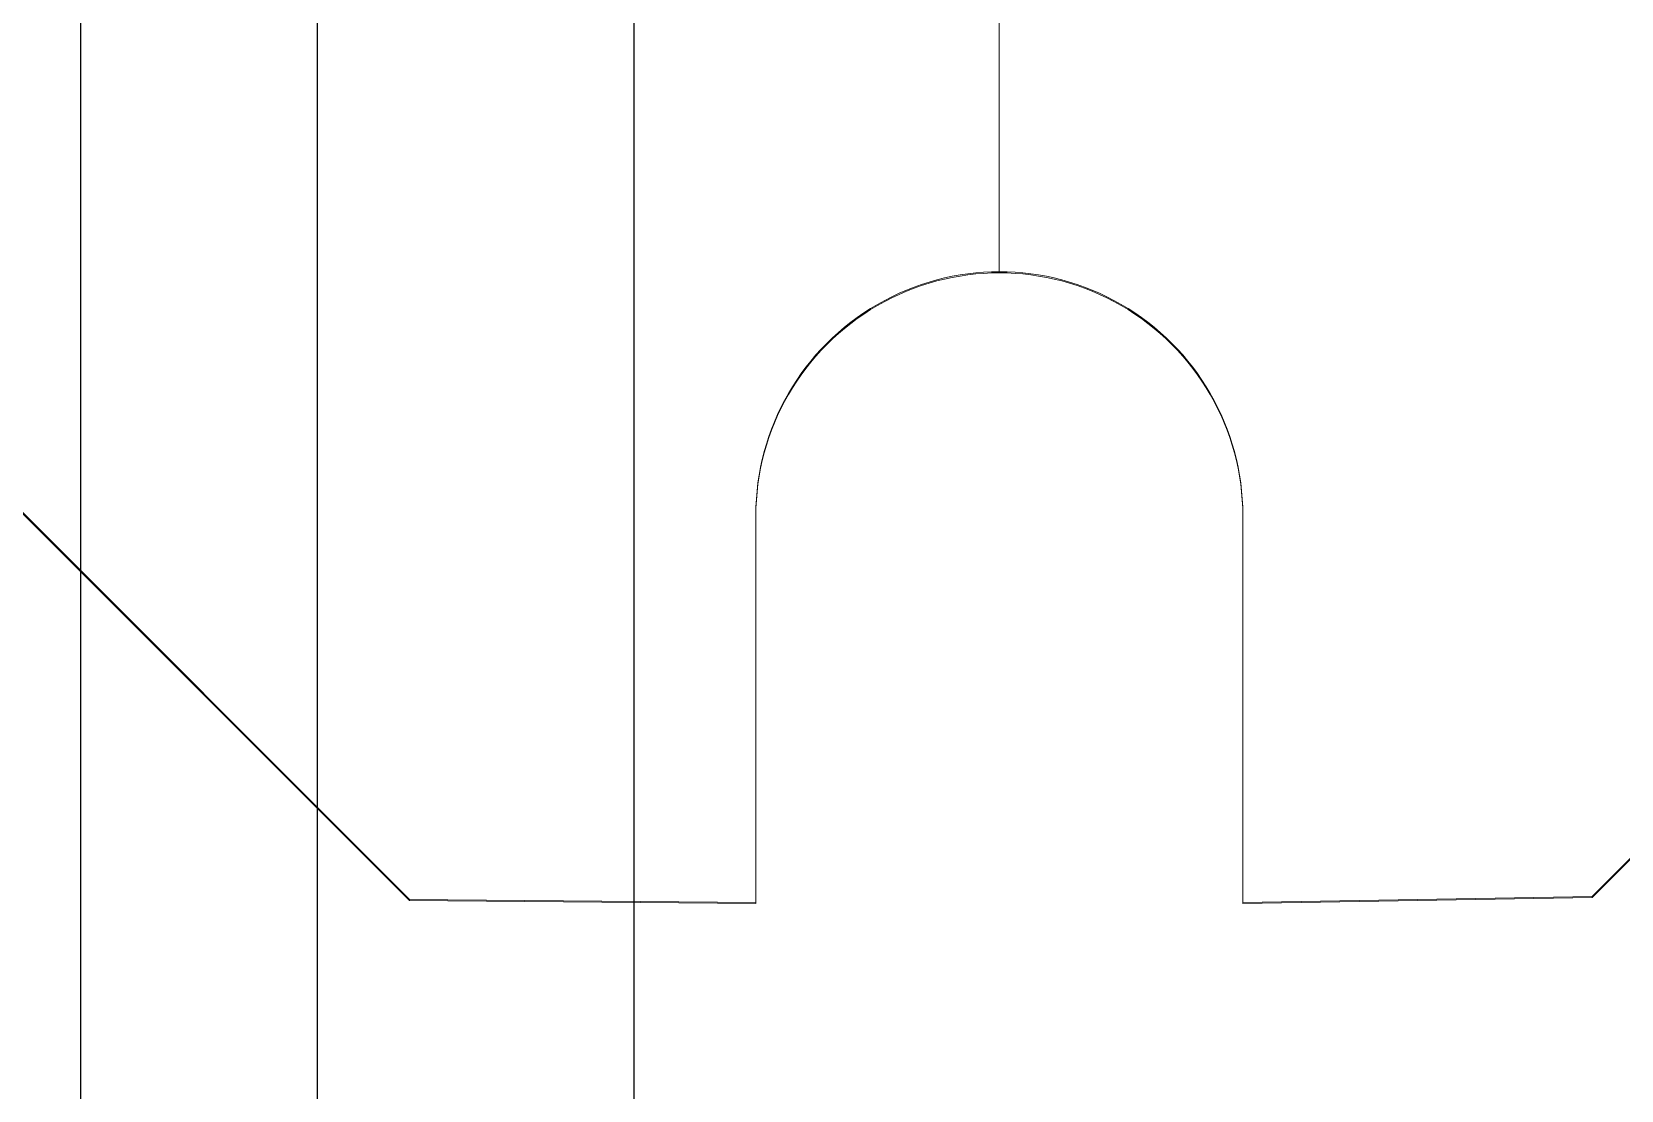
# Model space of a CAD drawing. Header units: millimetres. Extents: x 37984 to 70752, y 14140 to 37584.
# Drawn here: x 45879.9 to 45894.26, y 28281.73 to 28291.29 of the extents above; entities that cross this region are included whole.
import ezdxf

# ---------------------------------------------------------------- set-up
doc = ezdxf.new("R2010")
doc.units = ezdxf.units.MM
doc.layers.add('! NO PLOT !', color=7, linetype='Continuous', true_color=0xff75dd, plot=False)
doc.layers.add('000-PI-Oprema', color=30, linetype='Continuous', lineweight=5)

# ---------------------------------------------------------------- blocks, each defined once
blk = doc.blocks.new('spojnica')
at = {"layer": '! NO PLOT !', "transparency": 33554687}
for p, q in [((44856.495, 28811.504), (44856.495, 26919.404)), ((44861.495, 28809.404), (44861.495, 26919.404))]:
    blk.add_line(p, q, dxfattribs=at)
blk = doc.blocks.new('montažnaa')
at = {"layer": '! NO PLOT !'}
blk.add_line((46568.64, 28809.404), (46568.64, 26919.404), dxfattribs=at)
blk = doc.blocks.new('DELTA IP 30 - 47506030')
at = {"layer": '000-PI-Oprema'}
for p, q in [((47327.922, 28634.374), (47335.567, 28626.729)), ((47335.577, 28626.729), (47327.932, 28634.374)), ((47335.622, 28623.574), (47335.567, 28626.729)), ((47335.567, 28626.729), (47335.577, 28626.729)), ((47335.577, 28626.729), (47335.632, 28623.574)), ((47332.122, 28623.574), (47332.132, 28623.574)), ((47332.132, 28623.574), (47335.632, 28623.574)), ((47249.321, 28621.374), (47329.932, 28621.374)), ((47332.132, 28619.174), (47332.122, 28619.174)), ((47332.132, 28619.174), (47335.632, 28619.174)), ((47335.594, 28616.046), (47335.622, 28619.174)), ((47335.632, 28619.174), (47335.605, 28616.046)), ((47327.922, 28608.374), (47335.594, 28616.046)), ((47335.605, 28616.046), (47327.932, 28608.374)), ((47335.594, 28616.046), (47335.605, 28616.046))]:
    blk.add_line(p, q, dxfattribs=at)
for centre in [(47332.122, 28621.374), (47332.132, 28621.374)]:
    blk.add_ellipse(centre, major_axis=(2.2, 0), ratio=0.999993, start_param=1.570796, end_param=4.712389, dxfattribs=at)

msp = doc.modelspace()

# ---------------------------------------------------------------- block references
at = {"layer": '000-PI-Oprema'}
for name, p in [('montažnaa', (-686.158, -100)), ('spojnica', (1023.847, -100))]:
    msp.add_blockref(name, p, dxfattribs=at)

# ---------------------------------------------------------------- next in the draw order: block references
at = {"layer": '000-PI-Oprema', "rotation": 270}
msp.add_blockref('DELTA IP 30 - 47506030', (17267.27, 75619.046), dxfattribs=at)

doc.saveas('drawing.dxf')
